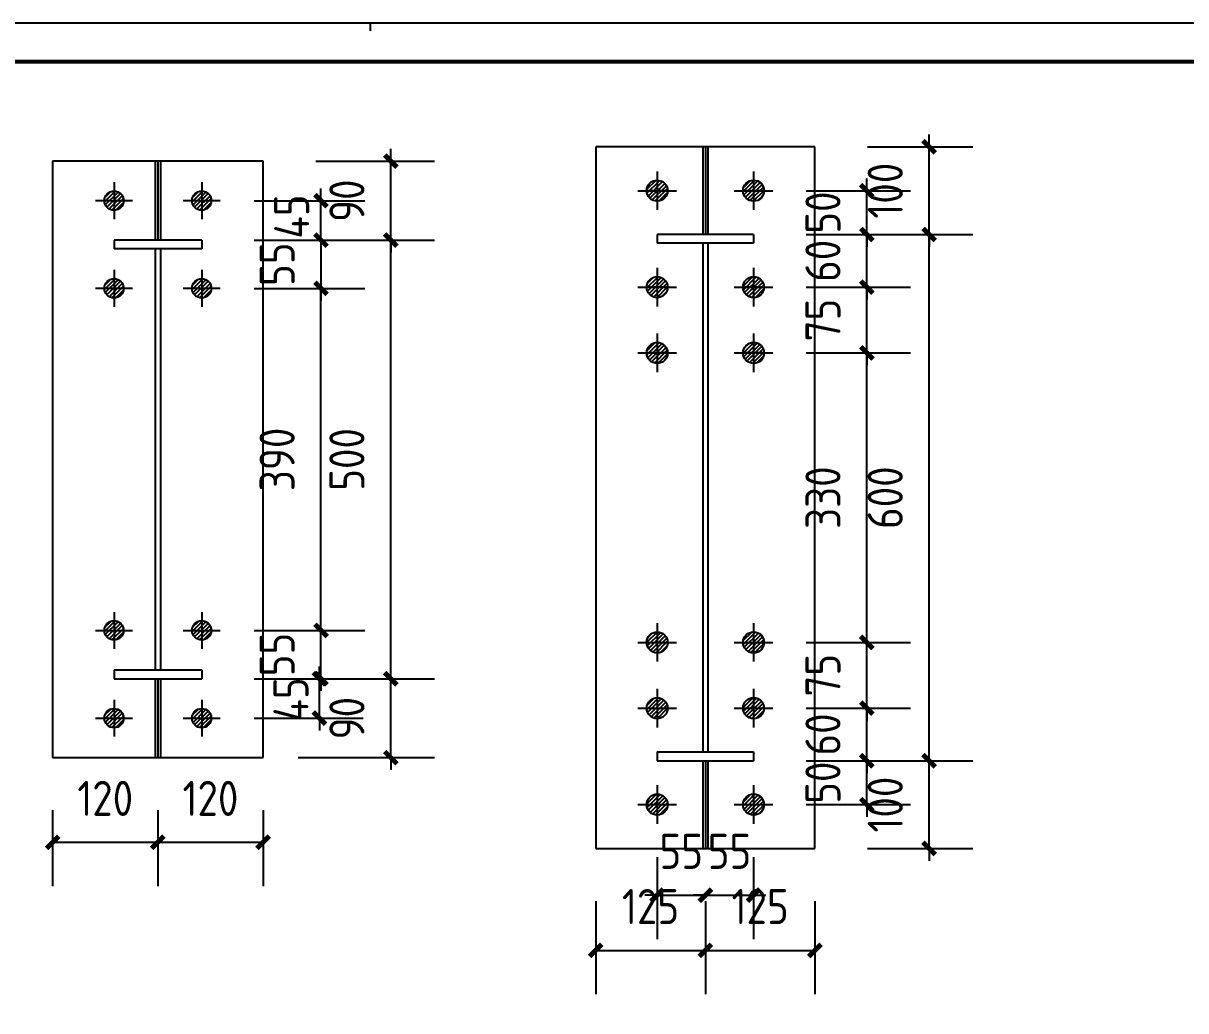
# Model space of a CAD drawing. Extents: x -9001 to 151288, y 75886 to 362543.
# Drawn here: x 32565 to 39193, y 131495 to 137125 of the extents above; entities that cross this region are included whole.
import ezdxf
from ezdxf.enums import TextEntityAlignment as Align

# ---------------------------------------------------------------- set-up
doc = ezdxf.new("R2010")
doc.units = 0
doc.header["$LTSCALE"] = 1000
doc.header["$MEASUREMENT"] = 0
doc.layers.add('PUB_TITLE', color=4, linetype='Continuous')
doc.styles.get("Standard").update_dxf_attribs({"font": 'gbenor.shx', "bigfont": 'gbcbig.shx'})
doc.dimstyles.get("Standard").update_dxf_attribs({"dimscale": 100, "dimtxt": 1, "dimasz": 1, "dimexe": 2.5, "dimexo": 3, "dimgap": 1.5, "dimtad": 1, "dimdec": 0, "dimzin": 0, "dimdsep": 46, "dimtxsty": 'Standard', "dimblk": 'ARCHTICK', "dimcen": 0.09, "dimadec": 0, "dimazin": 0, "dimtfac": 1, "dimtdec": 0, "dimtix": 1, "dimtmove": 2, "dimatfit": 3, "dimfxl": 1, "dimtolj": 1, "dimtzin": 0, "dimarcsym": 0})
pattern_1 = [(45, (-128373.226, -32627.106), (-11.2253202, 11.2253202), [])]

# ---------------------------------------------------------------- blocks, each defined once
blk = doc.blocks.new('_ArchTick')
at = {"color": 0, "linetype": 'ByBlock', "const_width": 0.4}
blk.add_lwpolyline([(-0.5, -0.5), (0.5, 0.5)], dxfattribs=at)
blk = doc.blocks.new('*D94')
at = {"color": 0, "lineweight": -2}
for p, q in [((35829.3, 132120.4), (35829.3, 131589.4)), ((36454.3, 132120.4), (36454.3, 131589.4)), ((35829.3, 131839.4), (36454.3, 131839.4))]:
    blk.add_line(p, q, dxfattribs=at)
at = {"layer": 'Defpoints', "color": 0}
for p in [(35829.3, 132420.4), (36454.3, 132420.4), (36454.3, 131839.4)]:
    blk.add_point(p, dxfattribs=at)
at = {"color": 0, "lineweight": -2, "xscale": 70, "yscale": 70, "zscale": 70, "rotation": 180}
blk.add_blockref('_ArchTick', (35829.3, 131839.4), dxfattribs=at)
at = {"color": 0, "lineweight": -2, "xscale": 70, "yscale": 70, "zscale": 70}
blk.add_blockref('_ArchTick', (36454.3, 131839.4), dxfattribs=at)
at = {"color": 0, "insert": (36141.8, 132089.4), "char_height": 200, "attachment_point": 5}
blk.add_mtext('\\A1;125', dxfattribs=at)
blk = doc.blocks.new('*D95')
at = {"color": 0, "lineweight": -2}
for p, q in [((36454.3, 132120.4), (36454.3, 131589.4)), ((37079.3, 132120.4), (37079.3, 131589.4)), ((36454.3, 131839.4), (37079.3, 131839.4))]:
    blk.add_line(p, q, dxfattribs=at)
at = {"layer": 'Defpoints', "color": 0}
for p in [(36454.3, 132420.4), (37079.3, 132420.4), (37079.3, 131839.4)]:
    blk.add_point(p, dxfattribs=at)
at = {"color": 0, "lineweight": -2, "xscale": 70, "yscale": 70, "zscale": 70, "rotation": 180}
blk.add_blockref('_ArchTick', (36454.3, 131839.4), dxfattribs=at)
at = {"color": 0, "lineweight": -2, "xscale": 70, "yscale": 70, "zscale": 70}
blk.add_blockref('_ArchTick', (37079.3, 131839.4), dxfattribs=at)
at = {"color": 0, "insert": (36766.8, 132089.4), "char_height": 200, "attachment_point": 5}
blk.add_mtext('\\A1;125', dxfattribs=at)
blk = doc.blocks.new('*D96')
at = {"color": 0, "lineweight": -2}
for p, q in [((36179.3, 132370.4), (36179.3, 131904.1)), ((36179.3, 132154.1), (36109.3, 132154.1)), ((36179.3, 132154.1), (36454.3, 132154.1)), ((36454.3, 132154.1), (36524.3, 132154.1)), ((36454.3, 132120.4), (36454.3, 131904.1))]:
    blk.add_line(p, q, dxfattribs=at)
at = {"layer": 'Defpoints', "color": 0}
for p in [(36179.3, 132670.4), (36454.3, 132420.4), (36454.3, 132154.1)]:
    blk.add_point(p, dxfattribs=at)
at = {"color": 0, "lineweight": -2, "xscale": 70, "yscale": 70, "zscale": 70}
blk.add_blockref('_ArchTick', (36179.3, 132154.1), dxfattribs=at)
at = {"color": 0, "lineweight": -2, "xscale": 70, "yscale": 70, "zscale": 70, "rotation": 180}
blk.add_blockref('_ArchTick', (36454.3, 132154.1), dxfattribs=at)
at = {"color": 0, "insert": (36316.8, 132404.1), "char_height": 200, "attachment_point": 5}
blk.add_mtext('\\A1;55', dxfattribs=at)
blk = doc.blocks.new('*D97')
at = {"color": 0, "lineweight": -2}
for p, q in [((36729.3, 132370.4), (36729.3, 131904.1)), ((36454.3, 132154.1), (36384.3, 132154.1)), ((36454.3, 132154.1), (36729.3, 132154.1)), ((36454.3, 132120.4), (36454.3, 131904.1)), ((36729.3, 132154.1), (36799.3, 132154.1))]:
    blk.add_line(p, q, dxfattribs=at)
at = {"layer": 'Defpoints', "color": 0}
for p in [(36729.3, 132670.4), (36454.3, 132420.4), (36729.3, 132154.1)]:
    blk.add_point(p, dxfattribs=at)
at = {"color": 0, "lineweight": -2, "xscale": 70, "yscale": 70, "zscale": 70}
blk.add_blockref('_ArchTick', (36454.3, 132154.1), dxfattribs=at)
at = {"color": 0, "lineweight": -2, "xscale": 70, "yscale": 70, "zscale": 70, "rotation": 180}
blk.add_blockref('_ArchTick', (36729.3, 132154.1), dxfattribs=at)
at = {"color": 0, "insert": (36591.8, 132404.1), "char_height": 200, "attachment_point": 5}
blk.add_mtext('\\A1;55', dxfattribs=at)
blk = doc.blocks.new('*D98')
at = {"color": 0, "lineweight": -2}
for p, q in [((37729.8, 132920.4), (37729.8, 132990.4)), ((37029.3, 132920.4), (37979.8, 132920.4)), ((37729.8, 132420.4), (37729.8, 132920.4)), ((37379.3, 132420.4), (37979.8, 132420.4)), ((37729.8, 132420.4), (37729.8, 132350.4))]:
    blk.add_line(p, q, dxfattribs=at)
at = {"layer": 'Defpoints', "color": 0}
for p in [(36729.3, 132920.4), (37729.8, 132920.4), (37079.3, 132420.4)]:
    blk.add_point(p, dxfattribs=at)
at = {"color": 0, "lineweight": -2, "xscale": 70, "yscale": 70, "zscale": 70}
for p, rotation in [((37729.8, 132920.4), 270), ((37729.8, 132420.4), 90)]:
    blk.add_blockref('_ArchTick', p, dxfattribs=dict(at, rotation=rotation))
at = {"color": 0, "insert": (37479.8, 132670.4), "char_height": 200, "attachment_point": 5, "rotation": 90}
blk.add_mtext('\\A1;100', dxfattribs=at)
blk = doc.blocks.new('*D99')
at = {"color": 0, "lineweight": -2}
for p, q in [((37029.3, 135920.4), (37979.8, 135920.4)), ((37729.8, 132920.4), (37729.8, 135920.4)), ((37029.3, 132920.4), (37979.8, 132920.4))]:
    blk.add_line(p, q, dxfattribs=at)
at = {"layer": 'Defpoints', "color": 0}
for p in [(36729.3, 135920.4), (37729.8, 135920.4), (36729.3, 132920.4)]:
    blk.add_point(p, dxfattribs=at)
at = {"color": 0, "lineweight": -2, "xscale": 70, "yscale": 70, "zscale": 70}
for p, rotation in [((37729.8, 135920.4), 90), ((37729.8, 132920.4), 270)]:
    blk.add_blockref('_ArchTick', p, dxfattribs=dict(at, rotation=rotation))
at = {"color": 0, "insert": (37479.8, 134420.4), "char_height": 200, "attachment_point": 5, "rotation": 90}
blk.add_mtext('\\A1;600', dxfattribs=at)
blk = doc.blocks.new('*D100')
at = {"color": 0, "lineweight": -2}
for p, q in [((37729.8, 136420.4), (37729.8, 136490.4)), ((37379.3, 136420.4), (37979.8, 136420.4)), ((37729.8, 135920.4), (37729.8, 136420.4)), ((37029.3, 135920.4), (37979.8, 135920.4)), ((37729.8, 135920.4), (37729.8, 135850.4))]:
    blk.add_line(p, q, dxfattribs=at)
at = {"layer": 'Defpoints', "color": 0}
for p in [(37079.3, 136420.4), (37729.8, 136420.4), (36729.3, 135920.4)]:
    blk.add_point(p, dxfattribs=at)
at = {"color": 0, "lineweight": -2, "xscale": 70, "yscale": 70, "zscale": 70}
for p, rotation in [((37729.8, 136420.4), 270), ((37729.8, 135920.4), 90)]:
    blk.add_blockref('_ArchTick', p, dxfattribs=dict(at, rotation=rotation))
at = {"color": 0, "insert": (37479.8, 136170.4), "char_height": 200, "attachment_point": 5, "rotation": 90}
blk.add_mtext('\\A1;100', dxfattribs=at)
blk = doc.blocks.new('*D9')
at = {"color": 0, "lineweight": -2}
for p, q in [((37374.8, 132920.4), (37374.8, 132990.4)), ((37029.3, 132920.4), (37624.8, 132920.4)), ((37374.8, 132670.4), (37374.8, 132920.4)), ((37029.3, 132670.4), (37624.8, 132670.4)), ((37374.8, 132670.4), (37374.8, 132600.4))]:
    blk.add_line(p, q, dxfattribs=at)
at = {"layer": 'Defpoints', "color": 0}
for p in [(36729.3, 132920.4), (37374.8, 132920.4), (36729.3, 132670.4)]:
    blk.add_point(p, dxfattribs=at)
at = {"color": 0, "lineweight": -2, "xscale": 70, "yscale": 70, "zscale": 70}
for p, rotation in [((37374.8, 132920.4), 270), ((37374.8, 132670.4), 90)]:
    blk.add_blockref('_ArchTick', p, dxfattribs=dict(at, rotation=rotation))
at = {"color": 0, "insert": (37124.8, 132795.4), "char_height": 200, "attachment_point": 5, "rotation": 90}
blk.add_mtext('\\A1;50', dxfattribs=at)
blk = doc.blocks.new('*D101')
at = {"color": 0, "lineweight": -2}
for p, q in [((37374.8, 133220.4), (37374.8, 133290.4)), ((37029.3, 133220.4), (37624.8, 133220.4)), ((37374.8, 132920.4), (37374.8, 133220.4)), ((37029.3, 132920.4), (37624.8, 132920.4)), ((37374.8, 132920.4), (37374.8, 132850.4))]:
    blk.add_line(p, q, dxfattribs=at)
at = {"layer": 'Defpoints', "color": 0}
for p in [(36729.3, 133220.4), (37374.8, 133220.4), (36729.3, 132920.4)]:
    blk.add_point(p, dxfattribs=at)
at = {"color": 0, "lineweight": -2, "xscale": 70, "yscale": 70, "zscale": 70}
for p, rotation in [((37374.8, 133220.4), 270), ((37374.8, 132920.4), 90)]:
    blk.add_blockref('_ArchTick', p, dxfattribs=dict(at, rotation=rotation))
at = {"color": 0, "insert": (37124.8, 133070.4), "char_height": 200, "attachment_point": 5, "rotation": 90}
blk.add_mtext('\\A1;60', dxfattribs=at)
blk = doc.blocks.new('*D102')
at = {"color": 0, "lineweight": -2}
for p, q in [((37374.8, 133595.4), (37374.8, 133665.4)), ((37029.3, 133595.4), (37624.8, 133595.4)), ((37374.8, 133220.4), (37374.8, 133595.4)), ((37029.3, 133220.4), (37624.8, 133220.4)), ((37374.8, 133220.4), (37374.8, 133150.4))]:
    blk.add_line(p, q, dxfattribs=at)
at = {"layer": 'Defpoints', "color": 0}
for p in [(36729.3, 133595.4), (37374.8, 133595.4), (36729.3, 133220.4)]:
    blk.add_point(p, dxfattribs=at)
at = {"color": 0, "lineweight": -2, "xscale": 70, "yscale": 70, "zscale": 70}
for p, rotation in [((37374.8, 133595.4), 270), ((37374.8, 133220.4), 90)]:
    blk.add_blockref('_ArchTick', p, dxfattribs=dict(at, rotation=rotation))
at = {"color": 0, "insert": (37124.8, 133407.9), "char_height": 200, "attachment_point": 5, "rotation": 90}
blk.add_mtext('\\A1;75', dxfattribs=at)
blk = doc.blocks.new('*D103')
at = {"color": 0, "lineweight": -2}
for p, q in [((37029.3, 135245.4), (37624.8, 135245.4)), ((37374.8, 133595.4), (37374.8, 135245.4)), ((37029.3, 133595.4), (37624.8, 133595.4))]:
    blk.add_line(p, q, dxfattribs=at)
at = {"layer": 'Defpoints', "color": 0}
for p in [(36729.3, 135245.4), (37374.8, 135245.4), (36729.3, 133595.4)]:
    blk.add_point(p, dxfattribs=at)
at = {"color": 0, "lineweight": -2, "xscale": 70, "yscale": 70, "zscale": 70}
for p, rotation in [((37374.8, 135245.4), 90), ((37374.8, 133595.4), 270)]:
    blk.add_blockref('_ArchTick', p, dxfattribs=dict(at, rotation=rotation))
at = {"color": 0, "insert": (37124.8, 134420.4), "char_height": 200, "attachment_point": 5, "rotation": 90}
blk.add_mtext('\\A1;330', dxfattribs=at)
blk = doc.blocks.new('*D104')
at = {"color": 0, "lineweight": -2}
for p, q in [((37374.8, 135620.4), (37374.8, 135690.4)), ((37029.3, 135620.4), (37624.8, 135620.4)), ((37374.8, 135245.4), (37374.8, 135620.4)), ((37029.3, 135245.4), (37624.8, 135245.4)), ((37374.8, 135245.4), (37374.8, 135175.4))]:
    blk.add_line(p, q, dxfattribs=at)
at = {"layer": 'Defpoints', "color": 0}
for p in [(36729.3, 135620.4), (37374.8, 135620.4), (36729.3, 135245.4)]:
    blk.add_point(p, dxfattribs=at)
at = {"color": 0, "lineweight": -2, "xscale": 70, "yscale": 70, "zscale": 70}
for p, rotation in [((37374.8, 135620.4), 270), ((37374.8, 135245.4), 90)]:
    blk.add_blockref('_ArchTick', p, dxfattribs=dict(at, rotation=rotation))
at = {"color": 0, "insert": (37124.8, 135432.9), "char_height": 200, "attachment_point": 5, "rotation": 90}
blk.add_mtext('\\A1;75', dxfattribs=at)
blk = doc.blocks.new('*D105')
at = {"color": 0, "lineweight": -2}
for p, q in [((37374.8, 135920.4), (37374.8, 135990.4)), ((37029.3, 135920.4), (37624.8, 135920.4)), ((37374.8, 135620.4), (37374.8, 135920.4)), ((37029.3, 135620.4), (37624.8, 135620.4)), ((37374.8, 135620.4), (37374.8, 135550.4))]:
    blk.add_line(p, q, dxfattribs=at)
at = {"layer": 'Defpoints', "color": 0}
for p in [(36729.3, 135920.4), (37374.8, 135920.4), (36729.3, 135620.4)]:
    blk.add_point(p, dxfattribs=at)
at = {"color": 0, "lineweight": -2, "xscale": 70, "yscale": 70, "zscale": 70}
for p, rotation in [((37374.8, 135920.4), 270), ((37374.8, 135620.4), 90)]:
    blk.add_blockref('_ArchTick', p, dxfattribs=dict(at, rotation=rotation))
at = {"color": 0, "insert": (37124.8, 135770.4), "char_height": 200, "attachment_point": 5, "rotation": 90}
blk.add_mtext('\\A1;60', dxfattribs=at)
blk = doc.blocks.new('*D106')
at = {"color": 0, "lineweight": -2}
for p, q in [((37374.8, 136170.4), (37374.8, 136240.4)), ((37029.3, 136170.4), (37624.8, 136170.4)), ((37374.8, 135920.4), (37374.8, 136170.4)), ((37029.3, 135920.4), (37624.8, 135920.4)), ((37374.8, 135920.4), (37374.8, 135850.4))]:
    blk.add_line(p, q, dxfattribs=at)
at = {"layer": 'Defpoints', "color": 0}
for p in [(36729.3, 136170.4), (37374.8, 136170.4), (36729.3, 135920.4)]:
    blk.add_point(p, dxfattribs=at)
at = {"color": 0, "lineweight": -2, "xscale": 70, "yscale": 70, "zscale": 70}
for p, rotation in [((37374.8, 136170.4), 270), ((37374.8, 135920.4), 90)]:
    blk.add_blockref('_ArchTick', p, dxfattribs=dict(at, rotation=rotation))
at = {"color": 0, "insert": (37124.8, 136045.4), "char_height": 200, "attachment_point": 5, "rotation": 90}
blk.add_mtext('\\A1;50', dxfattribs=at)
blk = doc.blocks.new('*D185')
at = {"color": 0, "lineweight": -2}
for p, q in [((34660.8, 133388.4), (34660.8, 133458.4)), ((33882.8, 133388.4), (34910.8, 133388.4)), ((34660.8, 132938.4), (34660.8, 133388.4)), ((34132.8, 132938.4), (34910.8, 132938.4)), ((34660.8, 132938.4), (34660.8, 132868.4))]:
    blk.add_line(p, q, dxfattribs=at)
at = {"layer": 'Defpoints', "color": 0}
for p in [(33582.8, 133388.4), (34660.8, 133388.4), (33832.8, 132938.4)]:
    blk.add_point(p, dxfattribs=at)
at = {"color": 0, "lineweight": -2, "xscale": 70, "yscale": 70, "zscale": 70}
for p, rotation in [((34660.8, 133388.4), 270), ((34660.8, 132938.4), 90)]:
    blk.add_blockref('_ArchTick', p, dxfattribs=dict(at, rotation=rotation))
at = {"color": 0, "insert": (34410.8, 133163.4), "char_height": 200, "attachment_point": 5, "rotation": 90}
blk.add_mtext('\\A1;90', dxfattribs=at)
blk = doc.blocks.new('*D186')
at = {"color": 0, "lineweight": -2}
for p, q in [((33882.8, 135888.4), (34910.8, 135888.4)), ((34660.8, 133388.4), (34660.8, 135888.4)), ((33882.8, 133388.4), (34910.8, 133388.4))]:
    blk.add_line(p, q, dxfattribs=at)
at = {"layer": 'Defpoints', "color": 0}
for p in [(33582.8, 135888.4), (34660.8, 135888.4), (33582.8, 133388.4)]:
    blk.add_point(p, dxfattribs=at)
at = {"color": 0, "lineweight": -2, "xscale": 70, "yscale": 70, "zscale": 70}
for p, rotation in [((34660.8, 135888.4), 90), ((34660.8, 133388.4), 270)]:
    blk.add_blockref('_ArchTick', p, dxfattribs=dict(at, rotation=rotation))
at = {"color": 0, "insert": (34410.8, 134638.4), "char_height": 200, "attachment_point": 5, "rotation": 90}
blk.add_mtext('\\A1;500', dxfattribs=at)
blk = doc.blocks.new('*D187')
at = {"color": 0, "lineweight": -2}
for p, q in [((34660.8, 136338.4), (34660.8, 136408.4)), ((34232.8, 136338.4), (34910.8, 136338.4)), ((34660.8, 135888.4), (34660.8, 136338.4)), ((33882.8, 135888.4), (34910.8, 135888.4)), ((34660.8, 135888.4), (34660.8, 135818.4))]:
    blk.add_line(p, q, dxfattribs=at)
at = {"layer": 'Defpoints', "color": 0}
for p in [(33932.8, 136338.4), (34660.8, 136338.4), (33582.8, 135888.4)]:
    blk.add_point(p, dxfattribs=at)
at = {"color": 0, "lineweight": -2, "xscale": 70, "yscale": 70, "zscale": 70}
for p, rotation in [((34660.8, 136338.4), 270), ((34660.8, 135888.4), 90)]:
    blk.add_blockref('_ArchTick', p, dxfattribs=dict(at, rotation=rotation))
at = {"color": 0, "insert": (34410.8, 136113.4), "char_height": 200, "attachment_point": 5, "rotation": 90}
blk.add_mtext('\\A1;90', dxfattribs=at)
blk = doc.blocks.new('*D188')
at = {"color": 0, "lineweight": -2}
for p, q in [((34253.8, 133388.4), (34253.8, 133458.4)), ((34132.8, 133388.4), (34503.8, 133388.4)), ((34253.8, 133163.4), (34253.8, 133388.4)), ((33882.8, 133163.4), (34503.8, 133163.4)), ((34253.8, 133163.4), (34253.8, 133093.4))]:
    blk.add_line(p, q, dxfattribs=at)
at = {"layer": 'Defpoints', "color": 0}
for p in [(33832.8, 133388.4), (34253.8, 133388.4), (33582.8, 133163.4)]:
    blk.add_point(p, dxfattribs=at)
at = {"color": 0, "lineweight": -2, "xscale": 70, "yscale": 70, "zscale": 70}
for p, rotation in [((34253.8, 133388.4), 270), ((34253.8, 133163.4), 90)]:
    blk.add_blockref('_ArchTick', p, dxfattribs=dict(at, rotation=rotation))
at = {"color": 0, "insert": (34091.8, 133269.9), "char_height": 200, "attachment_point": 5, "rotation": 90}
blk.add_mtext('\\A1;45', dxfattribs=at)
blk = doc.blocks.new('*D189')
at = {"color": 0, "lineweight": -2}
for p, q in [((34262.8, 133663.4), (34262.8, 133733.4)), ((33882.8, 133663.4), (34512.8, 133663.4)), ((34262.8, 133388.4), (34262.8, 133663.4)), ((34132.8, 133388.4), (34512.8, 133388.4)), ((34262.8, 133388.4), (34262.8, 133318.4))]:
    blk.add_line(p, q, dxfattribs=at)
at = {"layer": 'Defpoints', "color": 0}
for p in [(33582.8, 133663.4), (34262.8, 133663.4), (33832.8, 133388.4)]:
    blk.add_point(p, dxfattribs=at)
at = {"color": 0, "lineweight": -2, "xscale": 70, "yscale": 70, "zscale": 70}
for p, rotation in [((34262.8, 133663.4), 270), ((34262.8, 133388.4), 90)]:
    blk.add_blockref('_ArchTick', p, dxfattribs=dict(at, rotation=rotation))
at = {"color": 0, "insert": (34012.8, 133525.9), "char_height": 200, "attachment_point": 5, "rotation": 90}
blk.add_mtext('\\A1;55', dxfattribs=at)
blk = doc.blocks.new('*D190')
at = {"color": 0, "lineweight": -2}
for p, q in [((33882.8, 135613.4), (34512.8, 135613.4)), ((34262.8, 133663.4), (34262.8, 135613.4)), ((33882.8, 133663.4), (34512.8, 133663.4))]:
    blk.add_line(p, q, dxfattribs=at)
at = {"layer": 'Defpoints', "color": 0}
for p in [(33582.8, 135613.4), (34262.8, 135613.4), (33582.8, 133663.4)]:
    blk.add_point(p, dxfattribs=at)
at = {"color": 0, "lineweight": -2, "xscale": 70, "yscale": 70, "zscale": 70}
for p, rotation in [((34262.8, 135613.4), 90), ((34262.8, 133663.4), 270)]:
    blk.add_blockref('_ArchTick', p, dxfattribs=dict(at, rotation=rotation))
at = {"color": 0, "insert": (34012.8, 134638.4), "char_height": 200, "attachment_point": 5, "rotation": 90}
blk.add_mtext('\\A1;390', dxfattribs=at)
blk = doc.blocks.new('*D191')
at = {"color": 0, "lineweight": -2}
for p, q in [((34262.8, 136113.4), (34262.8, 136183.4)), ((33882.8, 136113.4), (34512.8, 136113.4)), ((34262.8, 135888.4), (34262.8, 136113.4)), ((33882.8, 135888.4), (34512.8, 135888.4)), ((34262.8, 135888.4), (34262.8, 135818.4))]:
    blk.add_line(p, q, dxfattribs=at)
at = {"layer": 'Defpoints', "color": 0}
for p in [(33582.8, 136113.4), (34262.8, 136113.4), (33582.8, 135888.4)]:
    blk.add_point(p, dxfattribs=at)
at = {"color": 0, "lineweight": -2, "xscale": 70, "yscale": 70, "zscale": 70}
for p, rotation in [((34262.8, 136113.4), 270), ((34262.8, 135888.4), 90)]:
    blk.add_blockref('_ArchTick', p, dxfattribs=dict(at, rotation=rotation))
at = {"color": 0, "insert": (34095.8, 136022.9), "char_height": 200, "attachment_point": 5, "rotation": 90}
blk.add_mtext('\\A1;45', dxfattribs=at)
blk = doc.blocks.new('*D192')
at = {"color": 0, "lineweight": -2}
for p, q in [((32732.8, 132638.4), (32732.8, 132205.9)), ((33332.8, 132638.4), (33332.8, 132205.9)), ((32732.8, 132455.9), (33332.8, 132455.9))]:
    blk.add_line(p, q, dxfattribs=at)
at = {"layer": 'Defpoints', "color": 0}
for p in [(32732.8, 132938.4), (33332.8, 132938.4), (33332.8, 132455.9)]:
    blk.add_point(p, dxfattribs=at)
at = {"color": 0, "lineweight": -2, "xscale": 70, "yscale": 70, "zscale": 70, "rotation": 180}
blk.add_blockref('_ArchTick', (32732.8, 132455.9), dxfattribs=at)
at = {"color": 0, "lineweight": -2, "xscale": 70, "yscale": 70, "zscale": 70}
blk.add_blockref('_ArchTick', (33332.8, 132455.9), dxfattribs=at)
at = {"color": 0, "insert": (33032.8, 132705.9), "char_height": 200, "attachment_point": 5}
blk.add_mtext('\\A1;120', dxfattribs=at)
blk = doc.blocks.new('*D193')
at = {"color": 0, "lineweight": -2}
for p, q in [((33332.8, 132638.4), (33332.8, 132205.9)), ((33932.8, 132638.4), (33932.8, 132205.9)), ((33332.8, 132455.9), (33932.8, 132455.9))]:
    blk.add_line(p, q, dxfattribs=at)
at = {"layer": 'Defpoints', "color": 0}
for p in [(33332.8, 132938.4), (33932.8, 132938.4), (33932.8, 132455.9)]:
    blk.add_point(p, dxfattribs=at)
at = {"color": 0, "lineweight": -2, "xscale": 70, "yscale": 70, "zscale": 70, "rotation": 180}
blk.add_blockref('_ArchTick', (33332.8, 132455.9), dxfattribs=at)
at = {"color": 0, "lineweight": -2, "xscale": 70, "yscale": 70, "zscale": 70}
blk.add_blockref('_ArchTick', (33932.8, 132455.9), dxfattribs=at)
at = {"color": 0, "insert": (33632.8, 132705.9), "char_height": 200, "attachment_point": 5}
blk.add_mtext('\\A1;120', dxfattribs=at)
blk = doc.blocks.new('*D33')
at = {"color": 0, "lineweight": -2}
for p, q in [((34262.8, 135888.4), (34262.8, 135958.4)), ((33882.8, 135888.4), (34512.8, 135888.4)), ((34262.8, 135888.4), (34262.8, 135613.4)), ((33882.8, 135613.4), (34512.8, 135613.4)), ((34262.8, 135613.4), (34262.8, 135543.4))]:
    blk.add_line(p, q, dxfattribs=at)
at = {"layer": 'Defpoints', "color": 0}
for p in [(33582.8, 135888.4), (33582.8, 135613.4), (34262.8, 135613.4)]:
    blk.add_point(p, dxfattribs=at)
at = {"color": 0, "lineweight": -2, "xscale": 70, "yscale": 70, "zscale": 70}
for p, rotation in [((34262.8, 135888.4), 270), ((34262.8, 135613.4), 90)]:
    blk.add_blockref('_ArchTick', p, dxfattribs=dict(at, rotation=rotation))
at = {"color": 0, "insert": (34012.8, 135750.9), "char_height": 200, "attachment_point": 5, "rotation": 90}
blk.add_mtext('\\A1;55', dxfattribs=at)
blk = doc.blocks.new('$titleblk$00000167')
blk.add_line((-594.5, 839), (-594.5, 841))
blk.add_lwpolyline([(-1189, 0), (0, 0), (0, 841), (-1189, 841)], close=True)
at = {"const_width": 1}
blk.add_lwpolyline([(-1164, 10), (-10, 10), (-10, 831), (-1164, 831)], close=True, dxfattribs=at)
at = {"flags": 4}
for tag, p in [('(扩展图名)', (-62.12, 184.1)), ('图名', (-62.12, 180.13)), ('日期', (-62.12, 172.03)), ('图号', (-62.12, 163.99)), ('比例', (-62.12, 156)), ('子项', (-59.56, 82.07)), ('工程名称', (-59.24, 70.19)), ('设计号', (-36.91, 28.62))]:
    blk.add_attdef(tag, text='', height=3.5, dxfattribs=at).set_placement(p, align=Align.CENTER)
for tag, p in [('设计人', (-64.84, 148.13)), ('负责人', (-64.71, 140.27)), ('主持人', (-64.73, 132.26)), ('校对人', (-64.28, 124.4)), ('审核人', (-63.96, 116.15)), ('审定人', (-64.16, 107.95)), ('所长', (-64.16, 99.76))]:
    blk.add_attdef(tag, p, '', height=3.5)

msp = doc.modelspace()

# ---------------------------------------------------------------- hatches: boundary and pattern name
h = msp.add_hatch()
h.set_pattern_fill('ANSI31', color=256, scale=10, style=0)
h.set_pattern_definition(pattern_1)
h.paths.add_polyline_path([(36179.3, 136230.4, 0.414214), (36119.3, 136170.4), (36179.3, 136170.4)])
h.paths.add_polyline_path([(36179.3, 136170.4), (36119.3, 136170.4, 0.414214), (36179.3, 136110.4)])
h.paths.add_polyline_path([(36239.3, 136170.4), (36179.3, 136170.4), (36179.3, 136110.4, 0.414214)])
h.paths.add_polyline_path([(36179.3, 136230.4), (36179.3, 136170.4), (36239.3, 136170.4, 0.414214)])
h.paths.add_polyline_path([(36729.3, 136230.4, 0.414214), (36669.3, 136170.4), (36729.3, 136170.4)])
h.paths.add_polyline_path([(36729.3, 136170.4), (36669.3, 136170.4, 0.414214), (36729.3, 136110.4)])
h.paths.add_polyline_path([(36789.3, 136170.4), (36729.3, 136170.4), (36729.3, 136110.4, 0.414214)])
h.paths.add_polyline_path([(36729.3, 136230.4), (36729.3, 136170.4), (36789.3, 136170.4, 0.414214)])
h.paths.add_polyline_path([(36179.3, 135680.4, 0.414214), (36119.3, 135620.4), (36179.3, 135620.4)])
h.paths.add_polyline_path([(36179.3, 135620.4), (36119.3, 135620.4, 0.414214), (36179.3, 135560.4)])
h.paths.add_polyline_path([(36239.3, 135620.4), (36179.3, 135620.4), (36179.3, 135560.4, 0.414214)])
h.paths.add_polyline_path([(36179.3, 135680.4), (36179.3, 135620.4), (36239.3, 135620.4, 0.414214)])
h.paths.add_polyline_path([(36729.3, 135680.4, 0.414214), (36669.3, 135620.4), (36729.3, 135620.4)])
h.paths.add_polyline_path([(36729.3, 135620.4), (36669.3, 135620.4, 0.414214), (36729.3, 135560.4)])
h.paths.add_polyline_path([(36789.3, 135620.4), (36729.3, 135620.4), (36729.3, 135560.4, 0.414214)])
h.paths.add_polyline_path([(36729.3, 135680.4), (36729.3, 135620.4), (36789.3, 135620.4, 0.414214)])
h.paths.add_polyline_path([(36179.3, 135305.4, 0.414214), (36119.3, 135245.4), (36179.3, 135245.4)])
h.paths.add_polyline_path([(36179.3, 135245.4), (36119.3, 135245.4, 0.414214), (36179.3, 135185.4)])
h.paths.add_polyline_path([(36239.3, 135245.4), (36179.3, 135245.4), (36179.3, 135185.4, 0.414214)])
h.paths.add_polyline_path([(36179.3, 135305.4), (36179.3, 135245.4), (36239.3, 135245.4, 0.414214)])
h.paths.add_polyline_path([(36729.3, 135245.4), (36669.3, 135245.4, 0.414214), (36729.3, 135185.4)])
h.paths.add_polyline_path([(36729.3, 135305.4, 0.414214), (36669.3, 135245.4), (36729.3, 135245.4)])
h.paths.add_polyline_path([(36729.3, 135305.4), (36729.3, 135245.4), (36789.3, 135245.4, 0.414214)])
h.paths.add_polyline_path([(36789.3, 135245.4), (36729.3, 135245.4), (36729.3, 135185.4, 0.414214)])
h = msp.add_hatch()
h.set_pattern_fill('ANSI31', color=256, scale=10, style=0)
h.set_pattern_definition([(45, (-134064.726, -44479.106), (-11.2253202, 11.2253202), [])])
h.paths.add_polyline_path([(33082.8, 136168.4, 0.414214), (33027.8, 136113.4), (33082.8, 136113.4)])
h.paths.add_polyline_path([(33082.8, 136113.4), (33027.8, 136113.4, 0.414214), (33082.8, 136058.4)])
h.paths.add_polyline_path([(33137.8, 136113.4), (33082.8, 136113.4), (33082.8, 136058.4, 0.414214)])
h.paths.add_polyline_path([(33082.8, 136168.4), (33082.8, 136113.4), (33137.8, 136113.4, 0.414214)])
h = msp.add_hatch()
h.set_pattern_fill('ANSI31', color=256, scale=10, style=0)
h.set_pattern_definition([(45, (-133564.726, -44479.106), (-11.2253202, 11.2253202), [])])
h.paths.add_polyline_path([(33582.8, 136168.4, 0.414214), (33527.8, 136113.4), (33582.8, 136113.4)])
h.paths.add_polyline_path([(33582.8, 136113.4), (33527.8, 136113.4, 0.414214), (33582.8, 136058.4)])
h.paths.add_polyline_path([(33637.8, 136113.4), (33582.8, 136113.4), (33582.8, 136058.4, 0.414214)])
h.paths.add_polyline_path([(33582.8, 136168.4), (33582.8, 136113.4), (33637.8, 136113.4, 0.414214)])
h = msp.add_hatch()
h.set_pattern_fill('ANSI31', color=256, scale=10, style=0)
h.set_pattern_definition([(45, (-134064.726, -44979.106), (-11.2253202, 11.2253202), [])])
h.paths.add_polyline_path([(33082.8, 135668.4, 0.414214), (33027.8, 135613.4), (33082.8, 135613.4)])
h.paths.add_polyline_path([(33082.8, 135613.4), (33027.8, 135613.4, 0.414214), (33082.8, 135558.4)])
h.paths.add_polyline_path([(33137.8, 135613.4), (33082.8, 135613.4), (33082.8, 135558.4, 0.414214)])
h.paths.add_polyline_path([(33082.8, 135668.4), (33082.8, 135613.4), (33137.8, 135613.4, 0.414214)])
h = msp.add_hatch()
h.set_pattern_fill('ANSI31', color=256, scale=10, style=0)
h.set_pattern_definition([(45, (-133564.726, -44979.106), (-11.2253202, 11.2253202), [])])
h.paths.add_polyline_path([(33582.8, 135668.4, 0.414214), (33527.8, 135613.4), (33582.8, 135613.4)])
h.paths.add_polyline_path([(33582.8, 135613.4), (33527.8, 135613.4, 0.414214), (33582.8, 135558.4)])
h.paths.add_polyline_path([(33637.8, 135613.4), (33582.8, 135613.4), (33582.8, 135558.4, 0.414214)])
h.paths.add_polyline_path([(33582.8, 135668.4), (33582.8, 135613.4), (33637.8, 135613.4, 0.414214)])
h = msp.add_hatch()
h.set_pattern_fill('ANSI31', color=256, scale=10, style=0)
h.set_pattern_definition([(45, (-134064.726, -46929.106), (-11.2253202, 11.2253202), [])])
h.paths.add_polyline_path([(33082.8, 133718.4, 0.414214), (33027.8, 133663.4), (33082.8, 133663.4)])
h.paths.add_polyline_path([(33082.8, 133663.4), (33027.8, 133663.4, 0.414214), (33082.8, 133608.4)])
h.paths.add_polyline_path([(33137.8, 133663.4), (33082.8, 133663.4), (33082.8, 133608.4, 0.414214)])
h.paths.add_polyline_path([(33082.8, 133718.4), (33082.8, 133663.4), (33137.8, 133663.4, 0.414214)])
h = msp.add_hatch()
h.set_pattern_fill('ANSI31', color=256, scale=10, style=0)
h.set_pattern_definition([(45, (-133564.726, -46929.106), (-11.2253202, 11.2253202), [])])
h.paths.add_polyline_path([(33582.8, 133718.4, 0.414214), (33527.8, 133663.4), (33582.8, 133663.4)])
h.paths.add_polyline_path([(33582.8, 133663.4), (33527.8, 133663.4, 0.414214), (33582.8, 133608.4)])
h.paths.add_polyline_path([(33637.8, 133663.4), (33582.8, 133663.4), (33582.8, 133608.4, 0.414214)])
h.paths.add_polyline_path([(33582.8, 133718.4), (33582.8, 133663.4), (33637.8, 133663.4, 0.414214)])
h = msp.add_hatch()
h.set_pattern_fill('ANSI31', color=256, scale=10, style=0)
h.set_pattern_definition(pattern_1)
h.paths.add_polyline_path([(36179.3, 132730.4, 0.414214), (36119.3, 132670.4), (36179.3, 132670.4)])
h.paths.add_polyline_path([(36179.3, 132730.4), (36179.3, 132670.4), (36239.3, 132670.4, 0.414214)])
h.paths.add_polyline_path([(36179.3, 132670.4), (36119.3, 132670.4, 0.414214), (36179.3, 132610.4)])
h.paths.add_polyline_path([(36239.3, 132670.4), (36179.3, 132670.4), (36179.3, 132610.4, 0.414214)])
h.paths.add_polyline_path([(36179.3, 133220.4), (36119.3, 133220.4, 0.414214), (36179.3, 133160.4)])
h.paths.add_polyline_path([(36179.3, 133280.4, 0.414214), (36119.3, 133220.4), (36179.3, 133220.4)])
h.paths.add_polyline_path([(36179.3, 133280.4), (36179.3, 133220.4), (36239.3, 133220.4, 0.414214)])
h.paths.add_polyline_path([(36239.3, 133220.4), (36179.3, 133220.4), (36179.3, 133160.4, 0.414214)])
h.paths.add_polyline_path([(36179.3, 133655.4, 0.414214), (36119.3, 133595.4), (36179.3, 133595.4)])
h.paths.add_polyline_path([(36179.3, 133595.4), (36119.3, 133595.4, 0.414214), (36179.3, 133535.4)])
h.paths.add_polyline_path([(36239.3, 133595.4), (36179.3, 133595.4), (36179.3, 133535.4, 0.414214)])
h.paths.add_polyline_path([(36179.3, 133655.4), (36179.3, 133595.4), (36239.3, 133595.4, 0.414214)])
h.paths.add_polyline_path([(36729.3, 133655.4, 0.414214), (36669.3, 133595.4), (36729.3, 133595.4)])
h.paths.add_polyline_path([(36729.3, 133595.4), (36669.3, 133595.4, 0.414214), (36729.3, 133535.4)])
h.paths.add_polyline_path([(36789.3, 133595.4), (36729.3, 133595.4), (36729.3, 133535.4, 0.414214)])
h.paths.add_polyline_path([(36729.3, 133655.4), (36729.3, 133595.4), (36789.3, 133595.4, 0.414214)])
h.paths.add_polyline_path([(36729.3, 133280.4, 0.414214), (36669.3, 133220.4), (36729.3, 133220.4)])
h.paths.add_polyline_path([(36729.3, 133280.4), (36729.3, 133220.4), (36789.3, 133220.4, 0.414214)])
h.paths.add_polyline_path([(36729.3, 133220.4), (36669.3, 133220.4, 0.414214), (36729.3, 133160.4)])
h.paths.add_polyline_path([(36789.3, 133220.4), (36729.3, 133220.4), (36729.3, 133160.4, 0.414214)])
h.paths.add_polyline_path([(36729.3, 132730.4, 0.414214), (36669.3, 132670.4), (36729.3, 132670.4)])
h.paths.add_polyline_path([(36729.3, 132730.4), (36729.3, 132670.4), (36789.3, 132670.4, 0.414214)])
h.paths.add_polyline_path([(36729.3, 132670.4), (36669.3, 132670.4, 0.414214), (36729.3, 132610.4)])
h.paths.add_polyline_path([(36789.3, 132670.4), (36729.3, 132670.4), (36729.3, 132610.4, 0.414214)])
h = msp.add_hatch()
h.set_pattern_fill('ANSI31', color=256, scale=10, style=0)
h.set_pattern_definition([(45, (-134064.726, -47429.106), (-11.2253202, 11.2253202), [])])
h.paths.add_polyline_path([(33082.8, 133218.4, 0.414214), (33027.8, 133163.4), (33082.8, 133163.4)])
h.paths.add_polyline_path([(33082.8, 133163.4), (33027.8, 133163.4, 0.414214), (33082.8, 133108.4)])
h.paths.add_polyline_path([(33137.8, 133163.4), (33082.8, 133163.4), (33082.8, 133108.4, 0.414214)])
h.paths.add_polyline_path([(33082.8, 133218.4), (33082.8, 133163.4), (33137.8, 133163.4, 0.414214)])
h = msp.add_hatch()
h.set_pattern_fill('ANSI31', color=256, scale=10, style=0)
h.set_pattern_definition([(45, (-133564.726, -47429.106), (-11.2253202, 11.2253202), [])])
h.paths.add_polyline_path([(33582.8, 133218.4, 0.414214), (33527.8, 133163.4), (33582.8, 133163.4)])
h.paths.add_polyline_path([(33582.8, 133163.4), (33527.8, 133163.4, 0.414214), (33582.8, 133108.4)])
h.paths.add_polyline_path([(33637.8, 133163.4), (33582.8, 133163.4), (33582.8, 133108.4, 0.414214)])
h.paths.add_polyline_path([(33582.8, 133218.4), (33582.8, 133163.4), (33637.8, 133163.4, 0.414214)])

# ---------------------------------------------------------------- linework, layer by layer
for p, q in [((37079.3, 136420.4), (35829.3, 136420.4)), ((35829.3, 136420.4), (35829.3, 132420.4)), ((36439.3, 136420.4), (36439.3, 135920.4)), ((36454.3, 136420.4), (36454.3, 135920.4)), ((36469.3, 136420.4), (36469.3, 135920.4)), ((37079.3, 132420.4), (37079.3, 136420.4)), ((33932.8, 136338.4), (32732.8, 136338.4)), ((32732.8, 136338.4), (32732.8, 132938.4)), ((33317.8, 136338.4), (33317.8, 135888.4)), ((33332.8, 136338.4), (33332.8, 135888.4)), ((33347.8, 136338.4), (33347.8, 135888.4)), ((33932.8, 132938.4), (33932.8, 136338.4)), ((36179.3, 136280.4), (36179.3, 136060.4)), ((36729.3, 136280.4), (36729.3, 136060.4)), ((33082.8, 136218.4), (33082.8, 136008.4)), ((33582.8, 136218.4), (33582.8, 136008.4)), ((36179.3, 136230.4), (36179.3, 136110.4)), ((36729.3, 136230.4), (36729.3, 136110.4)), ((36069.3, 136170.4), (36289.3, 136170.4)), ((36239.3, 136170.4), (36119.3, 136170.4)), ((36619.3, 136170.4), (36839.3, 136170.4)), ((36789.3, 136170.4), (36669.3, 136170.4)), ((33187.8, 136113.4), (32977.8, 136113.4)), ((33687.8, 136113.4), (33477.8, 136113.4)), ((33582.8, 135888.4), (33082.8, 135888.4)), ((33082.8, 135888.4), (33082.8, 135838.4)), ((33582.8, 135888.4), (33582.8, 135838.4)), ((36729.3, 135920.4), (36179.3, 135920.4)), ((36179.3, 135920.4), (36179.3, 135870.4)), ((36729.3, 135870.4), (36179.3, 135870.4)), ((36439.3, 135870.4), (36439.3, 132970.4)), ((36469.3, 135870.4), (36469.3, 132970.4)), ((36729.3, 135920.4), (36729.3, 135870.4)), ((33582.8, 135838.4), (33082.8, 135838.4)), ((33317.8, 135838.4), (33317.8, 133438.4)), ((33347.8, 135838.4), (33347.8, 133438.4)), ((33082.8, 135718.4), (33082.8, 135508.4)), ((33582.8, 135718.4), (33582.8, 135508.4)), ((36179.3, 135730.4), (36179.3, 135510.4)), ((36179.3, 135680.4), (36179.3, 135560.4)), ((36179.3, 135680.4), (36179.3, 135560.4)), ((36729.3, 135730.4), (36729.3, 135510.4)), ((36729.3, 135680.4), (36729.3, 135560.4)), ((36729.3, 135680.4), (36729.3, 135560.4)), ((33187.8, 135613.4), (32977.8, 135613.4)), ((33687.8, 135613.4), (33477.8, 135613.4)), ((36069.3, 135620.4), (36289.3, 135620.4)), ((36239.3, 135620.4), (36119.3, 135620.4)), ((36619.3, 135620.4), (36839.3, 135620.4)), ((36789.3, 135620.4), (36669.3, 135620.4)), ((36179.3, 135355.4), (36179.3, 135135.4)), ((36729.3, 135355.4), (36729.3, 135135.4)), ((36069.3, 135245.4), (36289.3, 135245.4)), ((36239.3, 135245.4), (36119.3, 135245.4)), ((36619.3, 135245.4), (36839.3, 135245.4)), ((36789.3, 135245.4), (36669.3, 135245.4)), ((33082.8, 133768.4), (33082.8, 133558.4)), ((33582.8, 133768.4), (33582.8, 133558.4)), ((36179.3, 133705.4), (36179.3, 133485.4)), ((36729.3, 133705.4), (36729.3, 133485.4)), ((32977.8, 133663.4), (33187.8, 133663.4)), ((33477.8, 133663.4), (33687.8, 133663.4)), ((36069.3, 133595.4), (36289.3, 133595.4)), ((36619.3, 133595.4), (36839.3, 133595.4)), ((33082.8, 133438.4), (33582.8, 133438.4)), ((33082.8, 133438.4), (33082.8, 133388.4)), ((33582.8, 133438.4), (33582.8, 133388.4)), ((33082.8, 133388.4), (33582.8, 133388.4)), ((33317.8, 133388.4), (33317.8, 132938.4)), ((33332.8, 133388.4), (33332.8, 132938.4)), ((33347.8, 133388.4), (33347.8, 132938.4)), ((36179.3, 133330.4), (36179.3, 133110.4)), ((36729.3, 133330.4), (36729.3, 133110.4)), ((33082.8, 133268.4), (33082.8, 133058.4)), ((33582.8, 133268.4), (33582.8, 133058.4)), ((36069.3, 133220.4), (36289.3, 133220.4)), ((36619.3, 133220.4), (36839.3, 133220.4)), ((32977.8, 133163.4), (33187.8, 133163.4)), ((33477.8, 133163.4), (33687.8, 133163.4)), ((36179.3, 132970.4), (36729.3, 132970.4)), ((36179.3, 132970.4), (36179.3, 132920.4)), ((36729.3, 132970.4), (36729.3, 132920.4)), ((32732.8, 132938.4), (33932.8, 132938.4)), ((36179.3, 132920.4), (36729.3, 132920.4)), ((36439.3, 132920.4), (36439.3, 132420.4)), ((36439.3, 132920.4), (36439.3, 132420.4)), ((36454.3, 132920.4), (36454.3, 132420.4)), ((36454.3, 132920.4), (36454.3, 132420.4)), ((36469.3, 132920.4), (36469.3, 132420.4)), ((36469.3, 132920.4), (36469.3, 132420.4)), ((36179.3, 132780.4), (36179.3, 132560.4)), ((36729.3, 132780.4), (36729.3, 132560.4)), ((36069.3, 132670.4), (36289.3, 132670.4)), ((36619.3, 132670.4), (36839.3, 132670.4)), ((35829.3, 132420.4), (37079.3, 132420.4))]:
    msp.add_line(p, q)
for centre, radius in [((36179.3, 136170.4), 60), ((36729.3, 136170.4), 60), ((33082.8, 136113.4), 55), ((33582.8, 136113.4), 55), ((36179.3, 135620.4), 60), ((36729.3, 135620.4), 60), ((33082.8, 135613.4), 55), ((33582.8, 135613.4), 55), ((36179.3, 135245.4), 60), ((36729.3, 135245.4), 60), ((33082.8, 133663.4), 55), ((33582.8, 133663.4), 55), ((36179.3, 133595.4), 60), ((36729.3, 133595.4), 60), ((33082.8, 133163.4), 55), ((33582.8, 133163.4), 55), ((36179.3, 133220.4), 60), ((36729.3, 133220.4), 60), ((36179.3, 132670.4), 60), ((36729.3, 132670.4), 60)]:
    msp.add_circle(centre, radius)

# ---------------------------------------------------------------- block references
at = {"layer": 'PUB_TITLE', "xscale": 21.86999999999534, "yscale": 21.86999999999534, "zscale": 21.87}
msp.add_blockref('$titleblk$00000167', (47547.2, 118732.3), dxfattribs=at)

# ---------------------------------------------------------------- dimensions: what is measured, and where the dimension line sits
for base, p1, p2, picture, middle in [((37729.8, 136420.4), (36729.3, 135920.4), (37079.3, 136420.4), '*D100', (37479.8, 136170.4)), ((34660.8, 136338.4), (33582.8, 135888.4), (33932.8, 136338.4), '*D187', (34410.8, 136113.4)), ((37374.8, 136170.4), (36729.3, 135920.4), (36729.3, 136170.4), '*D106', (37124.8, 136045.4)), ((34262.8, 135613.4), (33582.8, 135888.4), (33582.8, 135613.4), '*D33', (34012.8, 135750.9)), ((37374.8, 135920.4), (36729.3, 135620.4), (36729.3, 135920.4), '*D105', (37124.8, 135770.4)), ((37729.8, 135920.4), (36729.3, 132920.4), (36729.3, 135920.4), '*D99', (37479.8, 134420.4)), ((34660.8, 135888.4), (33582.8, 133388.4), (33582.8, 135888.4), '*D186', (34410.8, 134638.4)), ((37374.8, 135620.4), (36729.3, 135245.4), (36729.3, 135620.4), '*D104', (37124.8, 135432.9)), ((34262.8, 135613.4), (33582.8, 133663.4), (33582.8, 135613.4), '*D190', (34012.8, 134638.4)), ((37374.8, 135245.4), (36729.3, 133595.4), (36729.3, 135245.4), '*D103', (37124.8, 134420.4)), ((34262.8, 133663.4), (33832.8, 133388.4), (33582.8, 133663.4), '*D189', (34012.8, 133525.9)), ((37374.8, 133595.4), (36729.3, 133220.4), (36729.3, 133595.4), '*D102', (37124.8, 133407.9)), ((34660.8, 133388.4), (33832.8, 132938.4), (33582.8, 133388.4), '*D185', (34410.8, 133163.4)), ((37374.8, 133220.4), (36729.3, 132920.4), (36729.3, 133220.4), '*D101', (37124.8, 133070.4)), ((37729.8, 132920.4), (37079.3, 132420.4), (36729.3, 132920.4), '*D98', (37479.8, 132670.4)), ((37374.8, 132920.4), (36729.3, 132670.4), (36729.3, 132920.4), '*D9', (37124.8, 132795.4))]:
    dim = msp.add_linear_dim(base=base, p1=p1, p2=p2, angle=90, dimstyle='Standard', override={"dimtxt": 2, "dimasz": 0.7, "dimlfac": 0.2})
    dim.commit()
    dim.dimension.update_dxf_attribs({"geometry": picture, "text_midpoint": middle})
for base, p1, p2, picture, middle in [((34262.8, 136113.4), (33582.8, 135888.4), (33582.8, 136113.4), '*D191', (34095.8, 136022.9)), ((34253.8, 133388.4), (33582.8, 133163.4), (33832.8, 133388.4), '*D188', (34091.8, 133269.9))]:
    dim = msp.add_linear_dim(base=base, p1=p1, p2=p2, angle=90, dimstyle='Standard', override={"dimtxt": 2, "dimasz": 0.7, "dimlfac": 0.2})
    dim.commit()
    dim.dimension.update_dxf_attribs({"geometry": picture, "text_midpoint": middle, "dimtype": 160})
for base, p1, p2, picture, middle in [((33332.8, 132455.9), (32732.8, 132938.4), (33332.8, 132938.4), '*D192', (33032.8, 132705.9)), ((33932.8, 132455.9), (33332.8, 132938.4), (33932.8, 132938.4), '*D193', (33632.8, 132705.9)), ((36454.3, 132154.1), (36179.3, 132670.4), (36454.3, 132420.4), '*D96', (36316.8, 132404.1)), ((36729.3, 132154.1), (36454.3, 132420.4), (36729.3, 132670.4), '*D97', (36591.8, 132404.1)), ((36454.3, 131839.4), (35829.3, 132420.4), (36454.3, 132420.4), '*D94', (36141.8, 132089.4)), ((37079.3, 131839.4), (36454.3, 132420.4), (37079.3, 132420.4), '*D95', (36766.8, 132089.4))]:
    dim = msp.add_linear_dim(base=base, p1=p1, p2=p2, dimstyle='Standard', override={"dimtxt": 2, "dimasz": 0.7, "dimlfac": 0.2})
    dim.commit()
    dim.dimension.update_dxf_attribs({"geometry": picture, "text_midpoint": middle})

doc.saveas('drawing.dxf')
